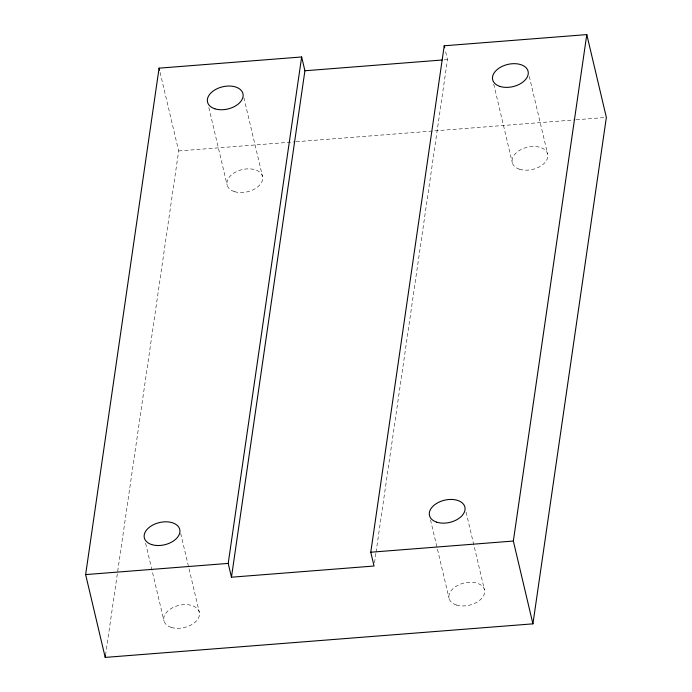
<?xml version="1.0" encoding="UTF-8"?>
<svg xmlns="http://www.w3.org/2000/svg" width="692" height="692" viewBox="0 0 692 692"><rect width="100%" height="100%" fill="white"/><g stroke="black" fill="none" stroke-linecap="round" stroke-linejoin="round"><path stroke-width="0.52" stroke-dasharray="3.46 2.59" d="M105.521 655.263L178.657 150.96L160.068 72.349M374.502 562.821L375.894 553.202M376.05 552.13L447.482 59.59L445.146 49.729M444.264 59.841L447.482 59.59M178.657 150.96L295.008 141.834M296.089 141.748L575.121 119.863M576.194 119.777L606.365 117.406M529.276 76.371L547.614 153.935M493.716 84.113L512.296 162.732M466.079 512.141L484.417 589.705M430.519 519.891L449.108 598.502M243.887 97.684L262.476 176.304M208.82 107.537L227.158 185.101M180.69 533.463L199.279 612.074M145.631 543.307L163.969 620.871M519.562 169.237A18.2 11.401 -13.3 0 0 547.779 156.937A18.2 11.401 -13.3 0 0 522.521 148.832A18.2 11.401 -13.3 0 0 519.562 169.237M234.424 191.606A18.2 11.401 -13.3 0 0 262.64 179.306A18.2 11.401 -13.3 0 0 237.382 171.201A18.2 11.401 -13.3 0 0 234.424 191.606M171.235 627.376A18.2 11.401 -13.3 0 0 199.443 615.076A18.2 11.401 -13.3 0 0 174.194 606.971A18.2 11.401 -13.3 0 0 171.235 627.376M456.374 605.007A18.2 11.401 -13.3 0 0 484.582 592.707A18.2 11.401 -13.3 0 0 459.332 584.61A18.2 11.401 -13.3 0 0 456.374 605.007"/><path stroke-width="1.04" d="M85.635 574.594L159.082 68.153L301.651 56.969L304.913 70.766L231.465 577.206L374.035 566.021L370.774 552.225L444.221 45.784L586.79 34.6L606.365 117.406L532.918 623.847L105.21 657.4L85.635 574.594L228.204 563.409L301.651 56.969M105.21 657.4L105.521 655.263M532.918 623.847L513.343 541.04L586.79 34.6M304.913 70.766L442.119 60.005M370.774 552.225L513.343 541.04M444.221 45.784L444.688 47.757M159.082 68.153L159.575 70.247M228.204 563.409L231.465 577.206M214.849 108.791A18.2 11.401 -13.3 0 0 243.065 96.491A18.2 11.401 -13.3 0 0 217.807 88.394A18.2 11.401 -13.3 0 0 214.849 108.791M499.987 86.422A18.2 11.401 -13.3 0 0 528.204 74.13A18.2 11.401 -13.3 0 0 502.946 66.025A18.2 11.401 -13.3 0 0 499.987 86.422M151.652 544.561A18.2 11.401 -13.3 0 0 179.868 532.269A18.2 11.401 -13.3 0 0 154.61 524.164A18.2 11.401 -13.3 0 0 151.652 544.561M436.79 522.192A18.2 11.401 -13.3 0 0 465.007 509.9A18.2 11.401 -13.3 0 0 439.749 501.795A18.2 11.401 -13.3 0 0 436.79 522.192"/></g></svg>
